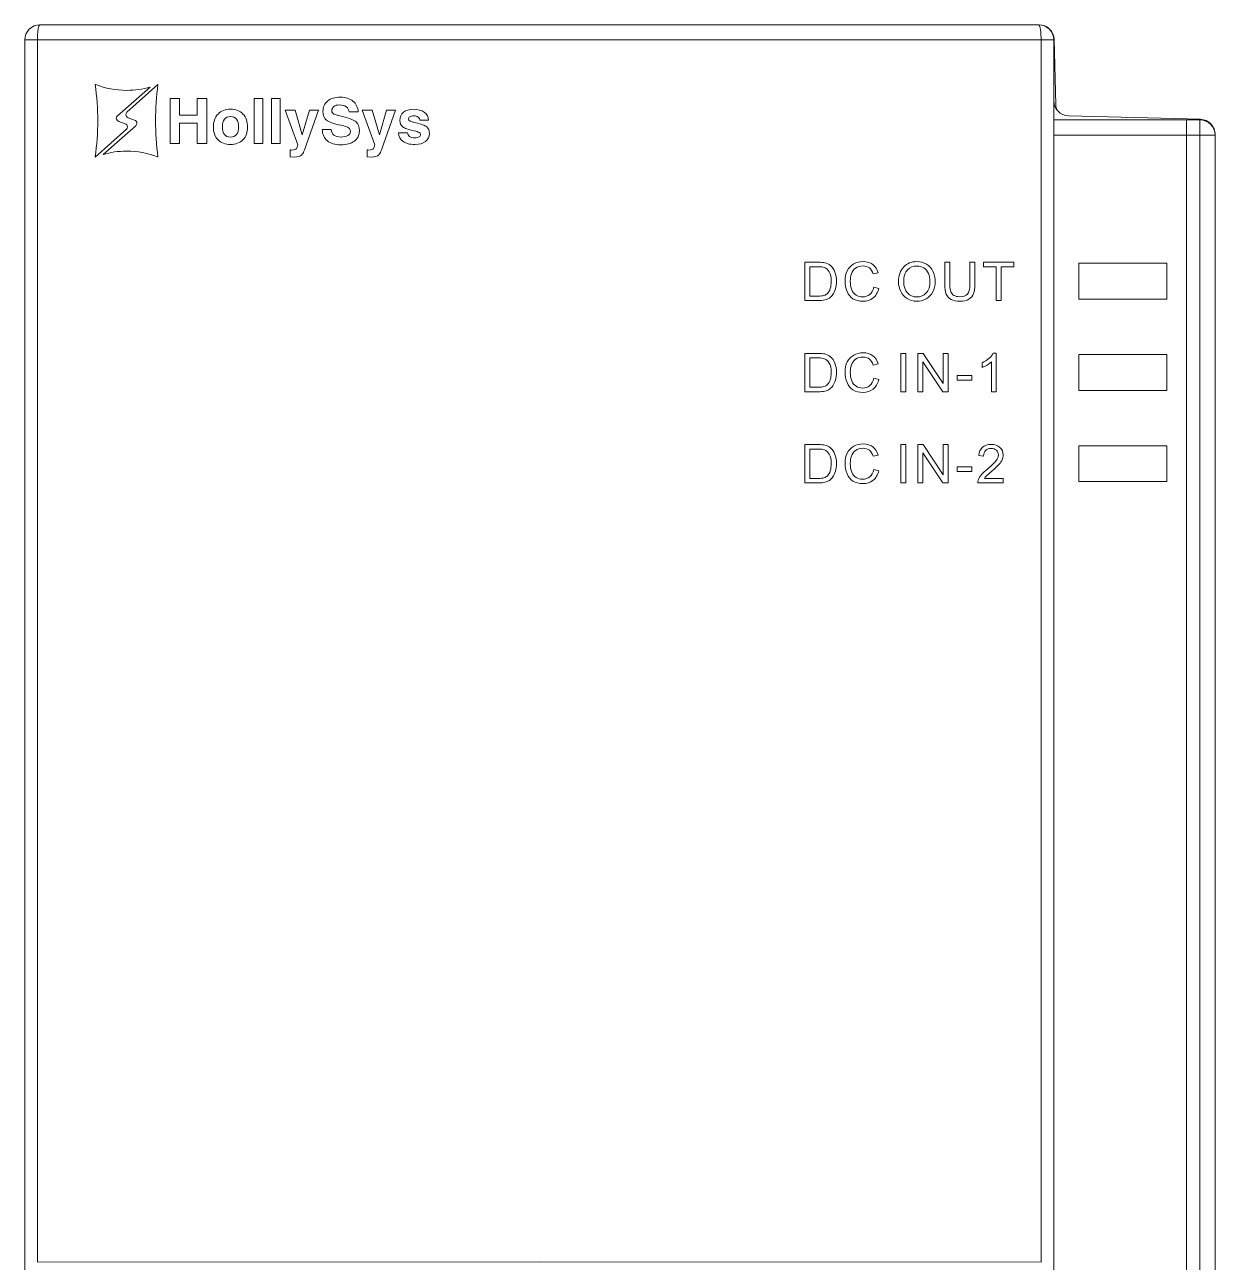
# Model space of a CAD drawing. Header units: millimetres. Extents: x 33157 to 59611, y -29750 to 1750.
# Drawn here: x 53958.9 to 54021.6, y -674.3 to -609.2 of the extents above; entities that cross this region are included whole.
import ezdxf

# ---------------------------------------------------------------- set-up
doc = ezdxf.new("R2010")
doc.units = ezdxf.units.MM
doc.layers.get('0').update_dxf_attribs({"lineweight": 18})
doc.layers.add('layer 1', color=7, linetype='Continuous', lineweight=18)
doc.layers.add('细实线', color=7, linetype='Continuous', lineweight=20)

# ---------------------------------------------------------------- blocks, each defined once
blk = doc.blocks.new('921s')
at = {"layer": 'layer 1', "lineweight": 9}
for points in [[(54096.698, -678.41), (54101.331, -678.41), (54101.331, -676.506), (54096.698, -676.506)], [(54096.698, -683.22), (54101.331, -683.22), (54101.331, -681.317), (54096.698, -681.317)], [(54096.698, -688.005), (54101.331, -688.005), (54101.331, -686.127), (54096.698, -686.127)]]:
    blk.add_lwpolyline(points, close=True, dxfattribs=at)
at = {"layer": 'layer 1'}
for points, knots in [([(54102.367, -668.957), (54102.367, -668.957), (54103.083, -668.957), (54103.083, -668.957), (54103.295, -668.957), (54103.498, -669.041), (54103.648, -669.191), (54103.798, -669.341), (54103.883, -669.545), (54103.883, -669.757), (54103.883, -669.757), (54103.883, -734.548), (54103.883, -734.548), (54103.883, -734.548), (54095.383, -739.451), (54095.383, -739.451), (54095.383, -739.451), (54095.383, -736.497), (54095.383, -736.497), (54095.383, -736.497), (54100.367, -733.62), (54100.367, -733.62), (54101.604, -732.905), (54102.367, -731.586), (54102.367, -730.156), (54102.367, -730.156), (54102.367, -668.957), (54102.367, -668.957)], [0, 0, 0, 0, 139929.464242, 139929.464242, 139929.464242, 279858.928483, 279858.928483, 279858.928483, 419788.392725, 419788.392725, 419788.392725, 559717.856966, 559717.856966, 559717.856966, 699647.321208, 699647.321208, 699647.321208, 839576.78545, 839576.78545, 839576.78545, 979506.249691, 979506.249691, 979506.249691, 1119435.713933, 1119435.713933, 1119435.713933, 1259365.178174, 1259365.178174, 1259365.178174, 1259365.178174]), ([(54046.471, -669.166), (54046.471, -669.166), (54046.471, -669.166), (54046.471, -669.166), (54046.471, -669.166), (54046.141, -669.045), (54046.141, -669.045), (54046.063, -669.029), (54046.005, -668.96), (54046.005, -668.877), (54046.005, -668.825), (54046.028, -668.78), (54046.064, -668.748), (54046.064, -668.748), (54046.063, -668.747), (54046.063, -668.747), (54046.063, -668.747), (54047.791, -667.236), (54047.791, -667.236), (54047.397, -667.349), (54046.98, -667.41), (54046.549, -667.41), (54045.976, -667.41), (54045.428, -667.302), (54044.924, -667.107), (54044.915, -667.104), (54044.907, -667.101), (54044.898, -667.098), (54044.898, -667.098), (54044.898, -667.109), (54044.898, -667.109), (54044.982, -667.731), (54045.026, -668.365), (54045.026, -669.009), (54045.026, -669.654), (54044.982, -670.288), (54044.898, -670.909), (54044.898, -670.909), (54044.898, -670.923), (54044.898, -670.923), (54044.898, -670.923), (54046.537, -669.454), (54046.537, -669.454), (54046.537, -669.454), (54046.537, -669.453), (54046.537, -669.453), (54046.57, -669.422), (54046.59, -669.378), (54046.59, -669.329), (54046.59, -669.253), (54046.54, -669.188), (54046.471, -669.166)], [0, 0, 0, 0, 135791.297623, 135791.297623, 135791.297623, 271582.595247, 271582.595247, 271582.595247, 407373.89287, 407373.89287, 407373.89287, 543165.190494, 543165.190494, 543165.190494, 678956.488117, 678956.488117, 678956.488117, 814747.78574, 814747.78574, 814747.78574, 950539.083364, 950539.083364, 950539.083364, 1086330.380987, 1086330.380987, 1086330.380987, 1222121.67861, 1222121.67861, 1222121.67861, 1357912.976234, 1357912.976234, 1357912.976234, 1493704.273857, 1493704.273857, 1493704.273857, 1629495.571481, 1629495.571481, 1629495.571481, 1765286.869104, 1765286.869104, 1765286.869104, 1901078.166727, 1901078.166727, 1901078.166727, 2036869.464351, 2036869.464351, 2036869.464351, 2172660.761974, 2172660.761974, 2172660.761974, 2308452.059597, 2308452.059597, 2308452.059597, 2308452.059597]), ([(54046.628, -668.855), (54046.628, -668.855), (54046.628, -668.855), (54046.628, -668.855), (54046.628, -668.855), (54046.958, -668.975), (54046.958, -668.975), (54047.036, -668.992), (54047.094, -669.061), (54047.094, -669.143), (54047.094, -669.195), (54047.071, -669.241), (54047.035, -669.273), (54047.035, -669.273), (54047.036, -669.274), (54047.036, -669.274), (54047.036, -669.274), (54045.308, -670.784), (54045.308, -670.784), (54045.702, -670.672), (54046.119, -670.61), (54046.55, -670.61), (54047.123, -670.61), (54047.671, -670.718), (54048.175, -670.914), (54048.184, -670.917), (54048.192, -670.919), (54048.201, -670.922), (54048.201, -670.922), (54048.201, -670.911), (54048.201, -670.911), (54048.117, -670.29), (54048.073, -669.656), (54048.073, -669.011), (54048.073, -668.367), (54048.117, -667.733), (54048.201, -667.111), (54048.201, -667.111), (54048.201, -667.098), (54048.201, -667.098), (54048.201, -667.098), (54046.561, -668.566), (54046.561, -668.566), (54046.561, -668.566), (54046.562, -668.567), (54046.562, -668.567), (54046.529, -668.599), (54046.508, -668.642), (54046.508, -668.691), (54046.508, -668.768), (54046.559, -668.832), (54046.628, -668.855)], [0, 0, 0, 0, 135796.494986, 135796.494986, 135796.494986, 271592.989973, 271592.989973, 271592.989973, 407389.484959, 407389.484959, 407389.484959, 543185.979945, 543185.979945, 543185.979945, 678982.474931, 678982.474931, 678982.474931, 814778.969918, 814778.969918, 814778.969918, 950575.464904, 950575.464904, 950575.464904, 1086371.95989, 1086371.95989, 1086371.95989, 1222168.454876, 1222168.454876, 1222168.454876, 1357964.949863, 1357964.949863, 1357964.949863, 1493761.444849, 1493761.444849, 1493761.444849, 1629557.939835, 1629557.939835, 1629557.939835, 1765354.434821, 1765354.434821, 1765354.434821, 1901150.929808, 1901150.929808, 1901150.929808, 2036947.424794, 2036947.424794, 2036947.424794, 2172743.91978, 2172743.91978, 2172743.91978, 2308540.414767, 2308540.414767, 2308540.414767, 2308540.414767]), ([(54048.844, -667.833), (54048.844, -667.833), (54049.092, -667.833), (54049.092, -667.833), (54049.092, -667.833), (54049.342, -667.833), (54049.342, -667.833), (54049.342, -667.833), (54049.342, -668.724), (54049.342, -668.724), (54049.342, -668.724), (54050.273, -668.724), (54050.273, -668.724), (54050.273, -668.724), (54050.273, -667.833), (54050.273, -667.833), (54050.273, -667.833), (54050.521, -667.833), (54050.521, -667.833), (54050.521, -667.833), (54050.771, -667.833), (54050.771, -667.833), (54050.771, -667.833), (54050.771, -670.213), (54050.771, -670.213), (54050.771, -670.213), (54050.523, -670.213), (54050.523, -670.213), (54050.523, -670.213), (54050.273, -670.213), (54050.273, -670.213), (54050.273, -670.213), (54050.273, -669.134), (54050.273, -669.134), (54050.273, -669.134), (54049.342, -669.134), (54049.342, -669.134), (54049.342, -669.134), (54049.342, -670.213), (54049.342, -670.213), (54049.342, -670.213), (54049.094, -670.213), (54049.094, -670.213), (54049.094, -670.213), (54048.844, -670.213), (54048.844, -670.213), (54048.844, -670.213), (54048.844, -667.833), (54048.844, -667.833)], [0, 0, 0, 0, 136104.967803, 136104.967803, 136104.967803, 272209.935607, 272209.935607, 272209.935607, 408314.90341, 408314.90341, 408314.90341, 544419.871213, 544419.871213, 544419.871213, 680524.839016, 680524.839016, 680524.839016, 816629.80682, 816629.80682, 816629.80682, 952734.774623, 952734.774623, 952734.774623, 1088839.742426, 1088839.742426, 1088839.742426, 1224944.71023, 1224944.71023, 1224944.71023, 1361049.678033, 1361049.678033, 1361049.678033, 1497154.645836, 1497154.645836, 1497154.645836, 1633259.61364, 1633259.61364, 1633259.61364, 1769364.581443, 1769364.581443, 1769364.581443, 1905469.549246, 1905469.549246, 1905469.549246, 2041574.517049, 2041574.517049, 2041574.517049, 2177679.484853, 2177679.484853, 2177679.484853, 2177679.484853]), ([(54053.259, -667.833), (54053.259, -667.833), (54053.491, -667.833), (54053.491, -667.833), (54053.491, -667.833), (54053.724, -667.833), (54053.724, -667.833), (54053.724, -667.833), (54053.724, -670.213), (54053.724, -670.213), (54053.724, -670.213), (54053.493, -670.213), (54053.493, -670.213), (54053.493, -670.213), (54053.259, -670.213), (54053.259, -670.213), (54053.259, -670.213), (54053.259, -667.833), (54053.259, -667.833)], [0, 0, 0, 0, 144129.385996, 144129.385996, 144129.385996, 288258.771992, 288258.771992, 288258.771992, 432388.157989, 432388.157989, 432388.157989, 576517.543985, 576517.543985, 576517.543985, 720646.929981, 720646.929981, 720646.929981, 864776.315977, 864776.315977, 864776.315977, 864776.315977]), ([(54054.181, -667.833), (54054.181, -667.833), (54054.412, -667.833), (54054.412, -667.833), (54054.412, -667.833), (54054.645, -667.833), (54054.645, -667.833), (54054.645, -667.833), (54054.645, -670.213), (54054.645, -670.213), (54054.645, -670.213), (54054.414, -670.213), (54054.414, -670.213), (54054.414, -670.213), (54054.181, -670.213), (54054.181, -670.213), (54054.181, -670.213), (54054.181, -667.833), (54054.181, -667.833)], [0, 0, 0, 0, 144131.828197, 144131.828197, 144131.828197, 288263.656394, 288263.656394, 288263.656394, 432395.484591, 432395.484591, 432395.484591, 576527.312788, 576527.312788, 576527.312788, 720659.140985, 720659.140985, 720659.140985, 864790.969182, 864790.969182, 864790.969182, 864790.969182]), ([(54058.264, -668.548), (54058.255, -668.434), (54058.205, -668.344), (54058.115, -668.278), (54058.024, -668.211), (54057.906, -668.178), (54057.76, -668.178), (54057.634, -668.178), (54057.535, -668.206), (54057.464, -668.261), (54057.393, -668.317), (54057.357, -668.394), (54057.357, -668.494), (54057.357, -668.565), (54057.395, -668.62), (54057.469, -668.659), (54057.543, -668.698), (54057.699, -668.743), (54057.937, -668.796), (54058.284, -668.874), (54058.515, -668.964), (54058.632, -669.065), (54058.749, -669.165), (54058.807, -669.327), (54058.807, -669.549), (54058.807, -669.773), (54058.719, -669.95), (54058.543, -670.081), (54058.367, -670.212), (54058.129, -670.278), (54057.829, -670.278), (54057.528, -670.278), (54057.292, -670.208), (54057.123, -670.069), (54056.953, -669.93), (54056.863, -669.732), (54056.851, -669.475), (54056.851, -669.475), (54057.33, -669.475), (54057.33, -669.475), (54057.335, -669.601), (54057.381, -669.698), (54057.468, -669.766), (54057.554, -669.834), (54057.674, -669.868), (54057.829, -669.868), (54057.988, -669.868), (54058.112, -669.842), (54058.201, -669.791), (54058.29, -669.74), (54058.334, -669.669), (54058.334, -669.578), (54058.334, -669.489), (54058.302, -669.423), (54058.238, -669.381), (54058.175, -669.339), (54058.042, -669.295), (54057.836, -669.25), (54057.458, -669.165), (54057.206, -669.074), (54057.079, -668.976), (54056.952, -668.879), (54056.889, -668.727), (54056.889, -668.521), (54056.889, -668.29), (54056.973, -668.107), (54057.14, -667.971), (54057.307, -667.836), (54057.534, -667.768), (54057.819, -667.768), (54058.086, -667.768), (54058.303, -667.838), (54058.47, -667.979), (54058.638, -668.119), (54058.73, -668.309), (54058.749, -668.548), (54058.749, -668.548), (54058.264, -668.548), (54058.264, -668.548)], [0, 0, 0, 0, 134275.397424, 134275.397424, 134275.397424, 268550.794848, 268550.794848, 268550.794848, 402826.192272, 402826.192272, 402826.192272, 537101.589696, 537101.589696, 537101.589696, 671376.98712, 671376.98712, 671376.98712, 805652.384544, 805652.384544, 805652.384544, 939927.781967, 939927.781967, 939927.781967, 1074203.179391, 1074203.179391, 1074203.179391, 1208478.576815, 1208478.576815, 1208478.576815, 1342753.974239, 1342753.974239, 1342753.974239, 1477029.371663, 1477029.371663, 1477029.371663, 1611304.769087, 1611304.769087, 1611304.769087, 1745580.166511, 1745580.166511, 1745580.166511, 1879855.563935, 1879855.563935, 1879855.563935, 2014130.961359, 2014130.961359, 2014130.961359, 2148406.358783, 2148406.358783, 2148406.358783, 2282681.756207, 2282681.756207, 2282681.756207, 2416957.153631, 2416957.153631, 2416957.153631, 2551232.551054, 2551232.551054, 2551232.551054, 2685507.948478, 2685507.948478, 2685507.948478, 2819783.345902, 2819783.345902, 2819783.345902, 2954058.743326, 2954058.743326, 2954058.743326, 3088334.14075, 3088334.14075, 3088334.14075, 3222609.538174, 3222609.538174, 3222609.538174, 3356884.935598, 3356884.935598, 3356884.935598, 3491160.333022, 3491160.333022, 3491160.333022, 3491160.333022]), ([(54051.362, -670.012), (54051.199, -669.847), (54051.118, -669.624), (54051.118, -669.343), (54051.118, -669.056), (54051.199, -668.828), (54051.362, -668.659), (54051.525, -668.49), (54051.744, -668.406), (54052.019, -668.406), (54052.297, -668.406), (54052.516, -668.49), (54052.678, -668.659), (54052.84, -668.828), (54052.921, -669.056), (54052.921, -669.343), (54052.921, -669.624), (54052.84, -669.847), (54052.678, -670.012), (54052.516, -670.177), (54052.297, -670.259), (54052.019, -670.259), (54051.744, -670.259), (54051.525, -670.177), (54051.362, -670.012)], [0, 0, 0, 0, 140919.950206, 140919.950206, 140919.950206, 281839.900411, 281839.900411, 281839.900411, 422759.850617, 422759.850617, 422759.850617, 563679.800823, 563679.800823, 563679.800823, 704599.751028, 704599.751028, 704599.751028, 845519.701234, 845519.701234, 845519.701234, 986439.65144, 986439.65144, 986439.65144, 1127359.601645, 1127359.601645, 1127359.601645, 1127359.601645]), ([(54056.03, -670.251), (54055.929, -670.548), (54055.842, -670.734), (54055.769, -670.81), (54055.697, -670.885), (54055.568, -670.923), (54055.382, -670.923), (54055.382, -670.923), (54055.16, -670.918), (54055.16, -670.918), (54055.16, -670.918), (54055.16, -670.546), (54055.16, -670.546), (54055.17, -670.55), (54055.2, -670.552), (54055.249, -670.552), (54055.373, -670.552), (54055.454, -670.527), (54055.492, -670.476), (54055.516, -670.444), (54055.539, -670.377), (54055.563, -670.275), (54055.563, -670.275), (54054.906, -668.452), (54054.906, -668.452), (54054.906, -668.452), (54055.162, -668.452), (54055.162, -668.452), (54055.162, -668.452), (54055.419, -668.452), (54055.419, -668.452), (54055.419, -668.452), (54055.802, -669.759), (54055.802, -669.759), (54055.802, -669.759), (54055.803, -669.759), (54055.803, -669.759), (54055.803, -669.759), (54056.176, -668.452), (54056.176, -668.452), (54056.176, -668.452), (54056.419, -668.452), (54056.419, -668.452), (54056.419, -668.452), (54056.662, -668.452), (54056.662, -668.452), (54056.662, -668.452), (54056.03, -670.251), (54056.03, -670.251)], [0, 0, 0, 0, 136121.482313, 136121.482313, 136121.482313, 272242.964626, 272242.964626, 272242.964626, 408364.446938, 408364.446938, 408364.446938, 544485.929251, 544485.929251, 544485.929251, 680607.411564, 680607.411564, 680607.411564, 816728.893877, 816728.893877, 816728.893877, 952850.376189, 952850.376189, 952850.376189, 1088971.858502, 1088971.858502, 1088971.858502, 1225093.340815, 1225093.340815, 1225093.340815, 1361214.823128, 1361214.823128, 1361214.823128, 1497336.305441, 1497336.305441, 1497336.305441, 1633457.787753, 1633457.787753, 1633457.787753, 1769579.270066, 1769579.270066, 1769579.270066, 1905700.752379, 1905700.752379, 1905700.752379, 2041822.234692, 2041822.234692, 2041822.234692, 2177943.717004, 2177943.717004, 2177943.717004, 2177943.717004]), ([(54060.087, -670.251), (54059.986, -670.548), (54059.899, -670.734), (54059.826, -670.81), (54059.754, -670.885), (54059.625, -670.923), (54059.439, -670.923), (54059.439, -670.923), (54059.217, -670.918), (54059.217, -670.918), (54059.217, -670.918), (54059.217, -670.546), (54059.217, -670.546), (54059.228, -670.55), (54059.257, -670.552), (54059.306, -670.552), (54059.43, -670.552), (54059.511, -670.527), (54059.549, -670.476), (54059.573, -670.444), (54059.597, -670.377), (54059.62, -670.275), (54059.62, -670.275), (54058.963, -668.452), (54058.963, -668.452), (54058.963, -668.452), (54059.219, -668.452), (54059.219, -668.452), (54059.219, -668.452), (54059.476, -668.452), (54059.476, -668.452), (54059.476, -668.452), (54059.86, -669.759), (54059.86, -669.759), (54059.86, -669.759), (54059.86, -669.759), (54059.86, -669.759), (54059.86, -669.759), (54060.233, -668.452), (54060.233, -668.452), (54060.233, -668.452), (54060.476, -668.452), (54060.476, -668.452), (54060.476, -668.452), (54060.719, -668.452), (54060.719, -668.452), (54060.719, -668.452), (54060.087, -670.251), (54060.087, -670.251)], [0, 0, 0, 0, 136131.635341, 136131.635341, 136131.635341, 272263.270682, 272263.270682, 272263.270682, 408394.906023, 408394.906023, 408394.906023, 544526.541365, 544526.541365, 544526.541365, 680658.176706, 680658.176706, 680658.176706, 816789.812047, 816789.812047, 816789.812047, 952921.447388, 952921.447388, 952921.447388, 1089053.082729, 1089053.082729, 1089053.082729, 1225184.71807, 1225184.71807, 1225184.71807, 1361316.353411, 1361316.353411, 1361316.353411, 1497447.988753, 1497447.988753, 1497447.988753, 1633579.624094, 1633579.624094, 1633579.624094, 1769711.259435, 1769711.259435, 1769711.259435, 1905842.894776, 1905842.894776, 1905842.894776, 2041974.530117, 2041974.530117, 2041974.530117, 2178106.165458, 2178106.165458, 2178106.165458, 2178106.165458]), ([(54061.989, -668.981), (54061.989, -668.913), (54061.961, -668.858), (54061.904, -668.817), (54061.848, -668.776), (54061.774, -668.755), (54061.681, -668.755), (54061.591, -668.755), (54061.521, -668.771), (54061.471, -668.801), (54061.421, -668.832), (54061.396, -668.875), (54061.396, -668.93), (54061.396, -668.969), (54061.424, -669.003), (54061.481, -669.031), (54061.538, -669.058), (54061.638, -669.087), (54061.781, -669.12), (54062.067, -669.183), (54062.258, -669.253), (54062.354, -669.329), (54062.45, -669.404), (54062.498, -669.523), (54062.498, -669.685), (54062.498, -669.857), (54062.428, -669.996), (54062.288, -670.101), (54062.148, -670.207), (54061.964, -670.259), (54061.735, -670.259), (54061.464, -670.259), (54061.255, -670.207), (54061.108, -670.104), (54060.962, -670), (54060.884, -669.849), (54060.874, -669.651), (54060.874, -669.651), (54061.347, -669.651), (54061.347, -669.651), (54061.35, -669.732), (54061.386, -669.795), (54061.455, -669.841), (54061.523, -669.887), (54061.617, -669.91), (54061.734, -669.91), (54061.827, -669.91), (54061.9, -669.894), (54061.953, -669.862), (54062.005, -669.83), (54062.031, -669.786), (54062.031, -669.728), (54062.031, -669.689), (54062.006, -669.655), (54061.955, -669.626), (54061.904, -669.599), (54061.815, -669.572), (54061.688, -669.544), (54061.39, -669.477), (54061.191, -669.406), (54061.09, -669.332), (54060.99, -669.259), (54060.94, -669.145), (54060.94, -668.99), (54060.94, -668.815), (54061.005, -668.674), (54061.135, -668.567), (54061.265, -668.46), (54061.436, -668.406), (54061.649, -668.406), (54061.889, -668.406), (54062.082, -668.459), (54062.229, -668.564), (54062.375, -668.669), (54062.449, -668.808), (54062.449, -668.981), (54062.449, -668.981), (54062.449, -668.981), (54062.449, -668.981), (54062.449, -668.981), (54061.989, -668.981), (54061.989, -668.981)], [0, 0, 0, 0, 134164.290021, 134164.290021, 134164.290021, 268328.580041, 268328.580041, 268328.580041, 402492.870062, 402492.870062, 402492.870062, 536657.160083, 536657.160083, 536657.160083, 670821.450104, 670821.450104, 670821.450104, 804985.740124, 804985.740124, 804985.740124, 939150.030145, 939150.030145, 939150.030145, 1073314.320166, 1073314.320166, 1073314.320166, 1207478.610187, 1207478.610187, 1207478.610187, 1341642.900207, 1341642.900207, 1341642.900207, 1475807.190228, 1475807.190228, 1475807.190228, 1609971.480249, 1609971.480249, 1609971.480249, 1744135.77027, 1744135.77027, 1744135.77027, 1878300.06029, 1878300.06029, 1878300.06029, 2012464.350311, 2012464.350311, 2012464.350311, 2146628.640332, 2146628.640332, 2146628.640332, 2280792.930353, 2280792.930353, 2280792.930353, 2414957.220373, 2414957.220373, 2414957.220373, 2549121.510394, 2549121.510394, 2549121.510394, 2683285.800415, 2683285.800415, 2683285.800415, 2817450.090436, 2817450.090436, 2817450.090436, 2951614.380456, 2951614.380456, 2951614.380456, 3085778.670477, 3085778.670477, 3085778.670477, 3219942.960498, 3219942.960498, 3219942.960498, 3354107.250519, 3354107.250519, 3354107.250519, 3488271.540539, 3488271.540539, 3488271.540539, 3622435.83056, 3622435.83056, 3622435.83056, 3622435.83056]), ([(54052.336, -669.734), (54052.408, -669.644), (54052.445, -669.512), (54052.445, -669.338), (54052.445, -669.16), (54052.408, -669.025), (54052.336, -668.933), (54052.263, -668.841), (54052.158, -668.795), (54052.019, -668.795), (54051.88, -668.795), (54051.775, -668.841), (54051.703, -668.933), (54051.631, -669.025), (54051.595, -669.16), (54051.595, -669.338), (54051.595, -669.512), (54051.631, -669.644), (54051.703, -669.734), (54051.775, -669.825), (54051.88, -669.87), (54052.019, -669.87), (54052.158, -669.87), (54052.263, -669.825), (54052.336, -669.734)], [0, 0, 0, 0, 140921.170254, 140921.170254, 140921.170254, 281842.340508, 281842.340508, 281842.340508, 422763.510762, 422763.510762, 422763.510762, 563684.681016, 563684.681016, 563684.681016, 704605.85127, 704605.85127, 704605.85127, 845527.021523, 845527.021523, 845527.021523, 986448.191777, 986448.191777, 986448.191777, 1127369.362031, 1127369.362031, 1127369.362031, 1127369.362031]), ([(54082.268, -678.482), (54082.268, -678.482), (54082.268, -676.461), (54082.268, -676.461), (54082.268, -676.461), (54082.964, -676.461), (54082.964, -676.461), (54083.121, -676.461), (54083.241, -676.471), (54083.324, -676.49), (54083.44, -676.517), (54083.539, -676.565), (54083.62, -676.635), (54083.727, -676.725), (54083.807, -676.84), (54083.859, -676.98), (54083.912, -677.12), (54083.939, -677.281), (54083.939, -677.461), (54083.939, -677.614), (54083.921, -677.75), (54083.885, -677.869), (54083.849, -677.987), (54083.803, -678.086), (54083.747, -678.163), (54083.691, -678.241), (54083.63, -678.302), (54083.563, -678.346), (54083.497, -678.391), (54083.416, -678.425), (54083.322, -678.448), (54083.228, -678.471), (54083.119, -678.482), (54082.997, -678.482), (54082.997, -678.482), (54082.268, -678.482), (54082.268, -678.482)], [0, 0, 0, 0, 137803.25518, 137803.25518, 137803.25518, 275606.51036, 275606.51036, 275606.51036, 413409.765541, 413409.765541, 413409.765541, 551213.020721, 551213.020721, 551213.020721, 689016.275901, 689016.275901, 689016.275901, 826819.531081, 826819.531081, 826819.531081, 964622.786261, 964622.786261, 964622.786261, 1102426.041441, 1102426.041441, 1102426.041441, 1240229.296622, 1240229.296622, 1240229.296622, 1378032.551802, 1378032.551802, 1378032.551802, 1515835.806982, 1515835.806982, 1515835.806982, 1653639.062162, 1653639.062162, 1653639.062162, 1653639.062162]), ([(54082.536, -678.245), (54082.536, -678.245), (54082.967, -678.245), (54082.967, -678.245), (54083.1, -678.245), (54083.205, -678.233), (54083.28, -678.208), (54083.356, -678.183), (54083.416, -678.148), (54083.461, -678.103), (54083.524, -678.04), (54083.574, -677.954), (54083.609, -677.847), (54083.644, -677.739), (54083.662, -677.61), (54083.662, -677.457), (54083.662, -677.245), (54083.627, -677.082), (54083.558, -676.969), (54083.489, -676.855), (54083.405, -676.778), (54083.306, -676.74), (54083.234, -676.712), (54083.119, -676.699), (54082.96, -676.699), (54082.96, -676.699), (54082.536, -676.699), (54082.536, -676.699), (54082.536, -676.699), (54082.536, -678.245), (54082.536, -678.245)], [0, 0, 0, 0, 139089.186752, 139089.186752, 139089.186752, 278178.373504, 278178.373504, 278178.373504, 417267.560256, 417267.560256, 417267.560256, 556356.747008, 556356.747008, 556356.747008, 695445.933759, 695445.933759, 695445.933759, 834535.120511, 834535.120511, 834535.120511, 973624.307263, 973624.307263, 973624.307263, 1112713.494015, 1112713.494015, 1112713.494015, 1251802.680767, 1251802.680767, 1251802.680767, 1390891.867519, 1390891.867519, 1390891.867519, 1390891.867519]), ([(54085.902, -677.773), (54085.902, -677.773), (54086.17, -677.841), (54086.17, -677.841), (54086.114, -678.061), (54086.014, -678.228), (54085.868, -678.343), (54085.723, -678.458), (54085.545, -678.516), (54085.335, -678.516), (54085.118, -678.516), (54084.941, -678.472), (54084.804, -678.383), (54084.668, -678.294), (54084.565, -678.166), (54084.494, -677.998), (54084.423, -677.83), (54084.387, -677.65), (54084.387, -677.457), (54084.387, -677.246), (54084.427, -677.063), (54084.507, -676.906), (54084.588, -676.75), (54084.702, -676.631), (54084.85, -676.549), (54084.998, -676.468), (54085.161, -676.428), (54085.339, -676.428), (54085.542, -676.428), (54085.711, -676.479), (54085.849, -676.582), (54085.986, -676.685), (54086.082, -676.829), (54086.137, -677.016), (54086.137, -677.016), (54085.874, -677.078), (54085.874, -677.078), (54085.827, -676.931), (54085.759, -676.824), (54085.67, -676.757), (54085.581, -676.69), (54085.47, -676.656), (54085.335, -676.656), (54085.18, -676.656), (54085.05, -676.693), (54084.946, -676.768), (54084.842, -676.842), (54084.769, -676.942), (54084.727, -677.067), (54084.685, -677.193), (54084.663, -677.322), (54084.663, -677.455), (54084.663, -677.627), (54084.688, -677.777), (54084.738, -677.905), (54084.788, -678.033), (54084.866, -678.129), (54084.971, -678.192), (54085.076, -678.256), (54085.19, -678.287), (54085.313, -678.287), (54085.462, -678.287), (54085.589, -678.244), (54085.692, -678.158), (54085.796, -678.072), (54085.866, -677.944), (54085.902, -677.773)], [0, 0, 0, 0, 134891.817548, 134891.817548, 134891.817548, 269783.635097, 269783.635097, 269783.635097, 404675.452645, 404675.452645, 404675.452645, 539567.270193, 539567.270193, 539567.270193, 674459.087742, 674459.087742, 674459.087742, 809350.90529, 809350.90529, 809350.90529, 944242.722838, 944242.722838, 944242.722838, 1079134.540387, 1079134.540387, 1079134.540387, 1214026.357935, 1214026.357935, 1214026.357935, 1348918.175483, 1348918.175483, 1348918.175483, 1483809.993032, 1483809.993032, 1483809.993032, 1618701.81058, 1618701.81058, 1618701.81058, 1753593.628128, 1753593.628128, 1753593.628128, 1888485.445677, 1888485.445677, 1888485.445677, 2023377.263225, 2023377.263225, 2023377.263225, 2158269.080773, 2158269.080773, 2158269.080773, 2293160.898322, 2293160.898322, 2293160.898322, 2428052.71587, 2428052.71587, 2428052.71587, 2562944.533418, 2562944.533418, 2562944.533418, 2697836.350967, 2697836.350967, 2697836.350967, 2832728.168515, 2832728.168515, 2832728.168515, 2967619.986063, 2967619.986063, 2967619.986063, 2967619.986063]), ([(54087.203, -677.499), (54087.203, -677.164), (54087.294, -676.901), (54087.474, -676.712), (54087.654, -676.522), (54087.886, -676.428), (54088.171, -676.428), (54088.358, -676.428), (54088.526, -676.472), (54088.676, -676.561), (54088.826, -676.65), (54088.94, -676.774), (54089.018, -676.934), (54089.097, -677.093), (54089.137, -677.273), (54089.137, -677.475), (54089.137, -677.68), (54089.095, -677.863), (54089.012, -678.024), (54088.93, -678.186), (54088.812, -678.309), (54088.661, -678.391), (54088.509, -678.475), (54088.345, -678.516), (54088.17, -678.516), (54087.979, -678.516), (54087.81, -678.47), (54087.66, -678.378), (54087.51, -678.286), (54087.396, -678.161), (54087.319, -678.002), (54087.242, -677.844), (54087.203, -677.676), (54087.203, -677.499)], [0, 0, 0, 0, 138369.128777, 138369.128777, 138369.128777, 276738.257553, 276738.257553, 276738.257553, 415107.38633, 415107.38633, 415107.38633, 553476.515107, 553476.515107, 553476.515107, 691845.643883, 691845.643883, 691845.643883, 830214.77266, 830214.77266, 830214.77266, 968583.901437, 968583.901437, 968583.901437, 1106953.030214, 1106953.030214, 1106953.030214, 1245322.15899, 1245322.15899, 1245322.15899, 1383691.287767, 1383691.287767, 1383691.287767, 1522060.416544, 1522060.416544, 1522060.416544, 1522060.416544]), ([(54087.48, -677.503), (54087.48, -677.746), (54087.545, -677.938), (54087.676, -678.078), (54087.807, -678.217), (54087.971, -678.287), (54088.169, -678.287), (54088.37, -678.287), (54088.535, -678.217), (54088.665, -678.076), (54088.795, -677.935), (54088.86, -677.734), (54088.86, -677.475), (54088.86, -677.31), (54088.832, -677.167), (54088.777, -677.045), (54088.721, -676.922), (54088.64, -676.827), (54088.533, -676.76), (54088.426, -676.693), (54088.306, -676.659), (54088.173, -676.659), (54087.984, -676.659), (54087.821, -676.724), (54087.685, -676.854), (54087.548, -676.984), (54087.48, -677.2), (54087.48, -677.503)], [0, 0, 0, 0, 139918.444704, 139918.444704, 139918.444704, 279836.889408, 279836.889408, 279836.889408, 419755.334112, 419755.334112, 419755.334112, 559673.778817, 559673.778817, 559673.778817, 699592.223521, 699592.223521, 699592.223521, 839510.668225, 839510.668225, 839510.668225, 979429.112929, 979429.112929, 979429.112929, 1119347.557633, 1119347.557633, 1119347.557633, 1259266.002337, 1259266.002337, 1259266.002337, 1259266.002337]), ([(54090.961, -676.461), (54090.961, -676.461), (54091.229, -676.461), (54091.229, -676.461), (54091.229, -676.461), (54091.229, -677.628), (54091.229, -677.628), (54091.229, -677.832), (54091.206, -677.993), (54091.16, -678.112), (54091.114, -678.231), (54091.031, -678.329), (54090.912, -678.404), (54090.792, -678.478), (54090.635, -678.516), (54090.441, -678.516), (54090.252, -678.516), (54090.097, -678.484), (54089.977, -678.418), (54089.857, -678.353), (54089.771, -678.259), (54089.72, -678.135), (54089.669, -678.011), (54089.643, -677.842), (54089.643, -677.628), (54089.643, -677.628), (54089.643, -676.461), (54089.643, -676.461), (54089.643, -676.461), (54089.911, -676.461), (54089.911, -676.461), (54089.911, -676.461), (54089.911, -677.628), (54089.911, -677.628), (54089.911, -677.803), (54089.927, -677.933), (54089.96, -678.016), (54089.992, -678.099), (54090.048, -678.164), (54090.127, -678.208), (54090.206, -678.254), (54090.303, -678.276), (54090.417, -678.276), (54090.613, -678.276), (54090.753, -678.231), (54090.836, -678.143), (54090.919, -678.053), (54090.961, -677.882), (54090.961, -677.628), (54090.961, -677.628), (54090.961, -676.461), (54090.961, -676.461)], [0, 0, 0, 0, 135914.090273, 135914.090273, 135914.090273, 271828.180546, 271828.180546, 271828.180546, 407742.27082, 407742.27082, 407742.27082, 543656.361093, 543656.361093, 543656.361093, 679570.451366, 679570.451366, 679570.451366, 815484.541639, 815484.541639, 815484.541639, 951398.631913, 951398.631913, 951398.631913, 1087312.722186, 1087312.722186, 1087312.722186, 1223226.812459, 1223226.812459, 1223226.812459, 1359140.902732, 1359140.902732, 1359140.902732, 1495054.993005, 1495054.993005, 1495054.993005, 1630969.083279, 1630969.083279, 1630969.083279, 1766883.173552, 1766883.173552, 1766883.173552, 1902797.263825, 1902797.263825, 1902797.263825, 2038711.354098, 2038711.354098, 2038711.354098, 2174625.444372, 2174625.444372, 2174625.444372, 2310539.534645, 2310539.534645, 2310539.534645, 2310539.534645]), ([(54092.346, -678.482), (54092.346, -678.482), (54092.346, -676.699), (54092.346, -676.699), (54092.346, -676.699), (54091.68, -676.699), (54091.68, -676.699), (54091.68, -676.699), (54091.68, -676.461), (54091.68, -676.461), (54091.68, -676.461), (54093.28, -676.461), (54093.28, -676.461), (54093.28, -676.461), (54093.28, -676.699), (54093.28, -676.699), (54093.28, -676.699), (54092.614, -676.699), (54092.614, -676.699), (54092.614, -676.699), (54092.614, -678.482), (54092.614, -678.482), (54092.614, -678.482), (54092.346, -678.482), (54092.346, -678.482)], [0, 0, 0, 0, 141033.655885, 141033.655885, 141033.655885, 282067.311769, 282067.311769, 282067.311769, 423100.967654, 423100.967654, 423100.967654, 564134.623539, 564134.623539, 564134.623539, 705168.279423, 705168.279423, 705168.279423, 846201.935308, 846201.935308, 846201.935308, 987235.591192, 987235.591192, 987235.591192, 1128269.247077, 1128269.247077, 1128269.247077, 1128269.247077]), ([(54082.268, -683.282), (54082.268, -683.282), (54082.268, -681.261), (54082.268, -681.261), (54082.268, -681.261), (54082.964, -681.261), (54082.964, -681.261), (54083.121, -681.261), (54083.241, -681.271), (54083.324, -681.29), (54083.44, -681.317), (54083.539, -681.365), (54083.62, -681.435), (54083.727, -681.525), (54083.807, -681.64), (54083.859, -681.78), (54083.912, -681.92), (54083.939, -682.081), (54083.939, -682.261), (54083.939, -682.414), (54083.921, -682.55), (54083.885, -682.669), (54083.849, -682.787), (54083.803, -682.886), (54083.747, -682.963), (54083.691, -683.041), (54083.63, -683.102), (54083.563, -683.146), (54083.497, -683.191), (54083.416, -683.225), (54083.322, -683.248), (54083.228, -683.271), (54083.119, -683.282), (54082.997, -683.282), (54082.997, -683.282), (54082.268, -683.282), (54082.268, -683.282)], [0, 0, 0, 0, 137809.439548, 137809.439548, 137809.439548, 275618.879097, 275618.879097, 275618.879097, 413428.318645, 413428.318645, 413428.318645, 551237.758193, 551237.758193, 551237.758193, 689047.197741, 689047.197741, 689047.197741, 826856.63729, 826856.63729, 826856.63729, 964666.076838, 964666.076838, 964666.076838, 1102475.516386, 1102475.516386, 1102475.516386, 1240284.955935, 1240284.955935, 1240284.955935, 1378094.395483, 1378094.395483, 1378094.395483, 1515903.835031, 1515903.835031, 1515903.835031, 1653713.27458, 1653713.27458, 1653713.27458, 1653713.27458]), ([(54082.536, -683.045), (54082.536, -683.045), (54082.967, -683.045), (54082.967, -683.045), (54083.1, -683.045), (54083.205, -683.033), (54083.28, -683.008), (54083.356, -682.983), (54083.416, -682.948), (54083.461, -682.903), (54083.524, -682.84), (54083.574, -682.754), (54083.609, -682.647), (54083.644, -682.539), (54083.662, -682.41), (54083.662, -682.257), (54083.662, -682.045), (54083.627, -681.882), (54083.558, -681.769), (54083.489, -681.655), (54083.405, -681.578), (54083.306, -681.54), (54083.234, -681.512), (54083.119, -681.499), (54082.96, -681.499), (54082.96, -681.499), (54082.536, -681.499), (54082.536, -681.499), (54082.536, -681.499), (54082.536, -683.045), (54082.536, -683.045)], [0, 0, 0, 0, 139095.428724, 139095.428724, 139095.428724, 278190.857447, 278190.857447, 278190.857447, 417286.286171, 417286.286171, 417286.286171, 556381.714894, 556381.714894, 556381.714894, 695477.143618, 695477.143618, 695477.143618, 834572.572341, 834572.572341, 834572.572341, 973668.001065, 973668.001065, 973668.001065, 1112763.429788, 1112763.429788, 1112763.429788, 1251858.858512, 1251858.858512, 1251858.858512, 1390954.287235, 1390954.287235, 1390954.287235, 1390954.287235]), ([(54085.902, -682.573), (54085.902, -682.573), (54086.17, -682.641), (54086.17, -682.641), (54086.114, -682.861), (54086.014, -683.028), (54085.868, -683.143), (54085.723, -683.258), (54085.545, -683.316), (54085.335, -683.316), (54085.118, -683.316), (54084.941, -683.272), (54084.804, -683.183), (54084.668, -683.094), (54084.565, -682.966), (54084.494, -682.798), (54084.423, -682.63), (54084.387, -682.45), (54084.387, -682.257), (54084.387, -682.046), (54084.427, -681.863), (54084.507, -681.706), (54084.588, -681.55), (54084.702, -681.431), (54084.85, -681.349), (54084.998, -681.268), (54085.161, -681.228), (54085.339, -681.228), (54085.542, -681.228), (54085.711, -681.279), (54085.849, -681.382), (54085.986, -681.485), (54086.082, -681.629), (54086.137, -681.816), (54086.137, -681.816), (54085.874, -681.878), (54085.874, -681.878), (54085.827, -681.731), (54085.759, -681.624), (54085.67, -681.557), (54085.581, -681.49), (54085.47, -681.456), (54085.335, -681.456), (54085.18, -681.456), (54085.05, -681.493), (54084.946, -681.568), (54084.842, -681.642), (54084.769, -681.742), (54084.727, -681.867), (54084.685, -681.993), (54084.663, -682.122), (54084.663, -682.255), (54084.663, -682.427), (54084.688, -682.577), (54084.738, -682.705), (54084.788, -682.833), (54084.866, -682.929), (54084.971, -682.992), (54085.076, -683.056), (54085.19, -683.087), (54085.313, -683.087), (54085.462, -683.087), (54085.589, -683.044), (54085.692, -682.958), (54085.796, -682.872), (54085.866, -682.744), (54085.902, -682.573)], [0, 0, 0, 0, 134897.870962, 134897.870962, 134897.870962, 269795.741925, 269795.741925, 269795.741925, 404693.612887, 404693.612887, 404693.612887, 539591.48385, 539591.48385, 539591.48385, 674489.354812, 674489.354812, 674489.354812, 809387.225775, 809387.225775, 809387.225775, 944285.096737, 944285.096737, 944285.096737, 1079182.9677, 1079182.9677, 1079182.9677, 1214080.838662, 1214080.838662, 1214080.838662, 1348978.709625, 1348978.709625, 1348978.709625, 1483876.580587, 1483876.580587, 1483876.580587, 1618774.45155, 1618774.45155, 1618774.45155, 1753672.322512, 1753672.322512, 1753672.322512, 1888570.193474, 1888570.193474, 1888570.193474, 2023468.064437, 2023468.064437, 2023468.064437, 2158365.935399, 2158365.935399, 2158365.935399, 2293263.806362, 2293263.806362, 2293263.806362, 2428161.677324, 2428161.677324, 2428161.677324, 2563059.548287, 2563059.548287, 2563059.548287, 2697957.419249, 2697957.419249, 2697957.419249, 2832855.290212, 2832855.290212, 2832855.290212, 2967753.161174, 2967753.161174, 2967753.161174, 2967753.161174]), ([(54087.33, -683.282), (54087.33, -683.282), (54087.33, -681.261), (54087.33, -681.261), (54087.33, -681.261), (54087.598, -681.261), (54087.598, -681.261), (54087.598, -681.261), (54087.598, -683.282), (54087.598, -683.282), (54087.598, -683.282), (54087.33, -683.282), (54087.33, -683.282)], [0, 0, 0, 0, 150650.84788, 150650.84788, 150650.84788, 301301.69576, 301301.69576, 301301.69576, 451952.543641, 451952.543641, 451952.543641, 602603.391521, 602603.391521, 602603.391521, 602603.391521]), ([(54088.223, -683.282), (54088.223, -683.282), (54088.223, -681.261), (54088.223, -681.261), (54088.223, -681.261), (54088.498, -681.261), (54088.498, -681.261), (54088.498, -681.261), (54089.558, -682.848), (54089.558, -682.848), (54089.558, -682.848), (54089.558, -681.261), (54089.558, -681.261), (54089.558, -681.261), (54089.815, -681.261), (54089.815, -681.261), (54089.815, -681.261), (54089.815, -683.282), (54089.815, -683.282), (54089.815, -683.282), (54089.54, -683.282), (54089.54, -683.282), (54089.54, -683.282), (54088.48, -681.696), (54088.48, -681.696), (54088.48, -681.696), (54088.48, -683.282), (54088.48, -683.282), (54088.48, -683.282), (54088.223, -683.282), (54088.223, -683.282)], [0, 0, 0, 0, 139105.300083, 139105.300083, 139105.300083, 278210.600166, 278210.600166, 278210.600166, 417315.900249, 417315.900249, 417315.900249, 556421.200331, 556421.200331, 556421.200331, 695526.500414, 695526.500414, 695526.500414, 834631.800497, 834631.800497, 834631.800497, 973737.10058, 973737.10058, 973737.10058, 1112842.400663, 1112842.400663, 1112842.400663, 1251947.700746, 1251947.700746, 1251947.700746, 1391053.000829, 1391053.000829, 1391053.000829, 1391053.000829]), ([(54092.35, -683.282), (54092.35, -683.282), (54092.102, -683.282), (54092.102, -683.282), (54092.102, -683.282), (54092.102, -681.701), (54092.102, -681.701), (54092.042, -681.758), (54091.963, -681.815), (54091.867, -681.872), (54091.77, -681.929), (54091.682, -681.972), (54091.605, -682), (54091.605, -682), (54091.605, -681.76), (54091.605, -681.76), (54091.744, -681.695), (54091.865, -681.616), (54091.969, -681.523), (54092.073, -681.43), (54092.147, -681.34), (54092.19, -681.253), (54092.19, -681.253), (54092.35, -681.253), (54092.35, -681.253), (54092.35, -681.253), (54092.35, -683.282), (54092.35, -683.282)], [0, 0, 0, 0, 139933.270741, 139933.270741, 139933.270741, 279866.541482, 279866.541482, 279866.541482, 419799.812223, 419799.812223, 419799.812223, 559733.082964, 559733.082964, 559733.082964, 699666.353705, 699666.353705, 699666.353705, 839599.624446, 839599.624446, 839599.624446, 979532.895187, 979532.895187, 979532.895187, 1119466.165928, 1119466.165928, 1119466.165928, 1259399.436668, 1259399.436668, 1259399.436668, 1259399.436668]), ([(54090.291, -682.675), (54090.291, -682.675), (54090.291, -682.427), (54090.291, -682.427), (54090.291, -682.427), (54091.059, -682.427), (54091.059, -682.427), (54091.059, -682.427), (54091.059, -682.675), (54091.059, -682.675), (54091.059, -682.675), (54090.291, -682.675), (54090.291, -682.675)], [0, 0, 0, 0, 150662.578138, 150662.578138, 150662.578138, 301325.156276, 301325.156276, 301325.156276, 451987.734414, 451987.734414, 451987.734414, 602650.312552, 602650.312552, 602650.312552, 602650.312552]), ([(54082.268, -688.082), (54082.268, -688.082), (54082.268, -686.061), (54082.268, -686.061), (54082.268, -686.061), (54082.964, -686.061), (54082.964, -686.061), (54083.121, -686.061), (54083.241, -686.071), (54083.324, -686.09), (54083.44, -686.117), (54083.539, -686.165), (54083.62, -686.235), (54083.727, -686.325), (54083.807, -686.44), (54083.859, -686.58), (54083.912, -686.72), (54083.939, -686.881), (54083.939, -687.061), (54083.939, -687.214), (54083.921, -687.35), (54083.885, -687.469), (54083.849, -687.587), (54083.803, -687.686), (54083.747, -687.763), (54083.691, -687.841), (54083.63, -687.902), (54083.563, -687.946), (54083.497, -687.991), (54083.416, -688.025), (54083.322, -688.048), (54083.228, -688.071), (54083.119, -688.082), (54082.997, -688.082), (54082.997, -688.082), (54082.268, -688.082), (54082.268, -688.082)], [0, 0, 0, 0, 137815.624667, 137815.624667, 137815.624667, 275631.249334, 275631.249334, 275631.249334, 413446.874001, 413446.874001, 413446.874001, 551262.498668, 551262.498668, 551262.498668, 689078.123335, 689078.123335, 689078.123335, 826893.748002, 826893.748002, 826893.748002, 964709.372669, 964709.372669, 964709.372669, 1102524.997336, 1102524.997336, 1102524.997336, 1240340.622003, 1240340.622003, 1240340.622003, 1378156.24667, 1378156.24667, 1378156.24667, 1515971.871337, 1515971.871337, 1515971.871337, 1653787.496004, 1653787.496004, 1653787.496004, 1653787.496004]), ([(54085.902, -687.373), (54085.902, -687.373), (54086.17, -687.441), (54086.17, -687.441), (54086.114, -687.661), (54086.014, -687.828), (54085.868, -687.943), (54085.723, -688.058), (54085.545, -688.116), (54085.335, -688.116), (54085.118, -688.116), (54084.941, -688.072), (54084.804, -687.983), (54084.668, -687.894), (54084.565, -687.766), (54084.494, -687.598), (54084.423, -687.43), (54084.387, -687.25), (54084.387, -687.057), (54084.387, -686.846), (54084.427, -686.663), (54084.507, -686.506), (54084.588, -686.35), (54084.702, -686.231), (54084.85, -686.149), (54084.998, -686.068), (54085.161, -686.028), (54085.339, -686.028), (54085.542, -686.028), (54085.711, -686.079), (54085.849, -686.182), (54085.986, -686.285), (54086.082, -686.429), (54086.137, -686.616), (54086.137, -686.616), (54085.874, -686.678), (54085.874, -686.678), (54085.827, -686.531), (54085.759, -686.424), (54085.67, -686.357), (54085.581, -686.29), (54085.47, -686.256), (54085.335, -686.256), (54085.18, -686.256), (54085.05, -686.293), (54084.946, -686.368), (54084.842, -686.442), (54084.769, -686.542), (54084.727, -686.667), (54084.685, -686.793), (54084.663, -686.922), (54084.663, -687.055), (54084.663, -687.227), (54084.688, -687.377), (54084.738, -687.505), (54084.788, -687.633), (54084.866, -687.729), (54084.971, -687.792), (54085.076, -687.856), (54085.19, -687.887), (54085.313, -687.887), (54085.462, -687.887), (54085.589, -687.844), (54085.692, -687.758), (54085.796, -687.672), (54085.866, -687.544), (54085.902, -687.373)], [0, 0, 0, 0, 134903.92511, 134903.92511, 134903.92511, 269807.850221, 269807.850221, 269807.850221, 404711.775331, 404711.775331, 404711.775331, 539615.700441, 539615.700441, 539615.700441, 674519.625552, 674519.625552, 674519.625552, 809423.550662, 809423.550662, 809423.550662, 944327.475772, 944327.475772, 944327.475772, 1079231.400883, 1079231.400883, 1079231.400883, 1214135.325993, 1214135.325993, 1214135.325993, 1349039.251103, 1349039.251103, 1349039.251103, 1483943.176214, 1483943.176214, 1483943.176214, 1618847.101324, 1618847.101324, 1618847.101324, 1753751.026434, 1753751.026434, 1753751.026434, 1888654.951545, 1888654.951545, 1888654.951545, 2023558.876655, 2023558.876655, 2023558.876655, 2158462.801766, 2158462.801766, 2158462.801766, 2293366.726876, 2293366.726876, 2293366.726876, 2428270.651986, 2428270.651986, 2428270.651986, 2563174.577097, 2563174.577097, 2563174.577097, 2698078.502207, 2698078.502207, 2698078.502207, 2832982.427317, 2832982.427317, 2832982.427317, 2967886.352428, 2967886.352428, 2967886.352428, 2967886.352428]), ([(54087.33, -688.082), (54087.33, -688.082), (54087.33, -686.061), (54087.33, -686.061), (54087.33, -686.061), (54087.598, -686.061), (54087.598, -686.061), (54087.598, -686.061), (54087.598, -688.082), (54087.598, -688.082), (54087.598, -688.082), (54087.33, -688.082), (54087.33, -688.082)], [0, 0, 0, 0, 150657.609283, 150657.609283, 150657.609283, 301315.218567, 301315.218567, 301315.218567, 451972.82785, 451972.82785, 451972.82785, 602630.437133, 602630.437133, 602630.437133, 602630.437133]), ([(54088.223, -688.082), (54088.223, -688.082), (54088.223, -686.061), (54088.223, -686.061), (54088.223, -686.061), (54088.498, -686.061), (54088.498, -686.061), (54088.498, -686.061), (54089.558, -687.648), (54089.558, -687.648), (54089.558, -687.648), (54089.558, -686.061), (54089.558, -686.061), (54089.558, -686.061), (54089.815, -686.061), (54089.815, -686.061), (54089.815, -686.061), (54089.815, -688.082), (54089.815, -688.082), (54089.815, -688.082), (54089.54, -688.082), (54089.54, -688.082), (54089.54, -688.082), (54088.48, -686.496), (54088.48, -686.496), (54088.48, -686.496), (54088.48, -688.082), (54088.48, -688.082), (54088.48, -688.082), (54088.223, -688.082), (54088.223, -688.082)], [0, 0, 0, 0, 139111.542876, 139111.542876, 139111.542876, 278223.085752, 278223.085752, 278223.085752, 417334.628628, 417334.628628, 417334.628628, 556446.171504, 556446.171504, 556446.171504, 695557.714379, 695557.714379, 695557.714379, 834669.257255, 834669.257255, 834669.257255, 973780.800131, 973780.800131, 973780.800131, 1112892.343007, 1112892.343007, 1112892.343007, 1252003.885883, 1252003.885883, 1252003.885883, 1391115.428759, 1391115.428759, 1391115.428759, 1391115.428759]), ([(54092.72, -687.845), (54092.72, -687.845), (54092.72, -688.082), (54092.72, -688.082), (54092.72, -688.082), (54091.382, -688.082), (54091.382, -688.082), (54091.38, -688.022), (54091.39, -687.965), (54091.411, -687.91), (54091.446, -687.819), (54091.501, -687.729), (54091.576, -687.641), (54091.652, -687.553), (54091.76, -687.451), (54091.901, -687.336), (54092.12, -687.156), (54092.268, -687.013), (54092.346, -686.908), (54092.424, -686.803), (54092.463, -686.703), (54092.463, -686.609), (54092.463, -686.511), (54092.428, -686.428), (54092.357, -686.36), (54092.287, -686.293), (54092.194, -686.259), (54092.081, -686.259), (54091.961, -686.259), (54091.865, -686.295), (54091.793, -686.366), (54091.721, -686.437), (54091.685, -686.536), (54091.684, -686.663), (54091.684, -686.663), (54091.43, -686.637), (54091.43, -686.637), (54091.447, -686.447), (54091.513, -686.302), (54091.627, -686.203), (54091.741, -686.103), (54091.894, -686.053), (54092.087, -686.053), (54092.28, -686.053), (54092.434, -686.107), (54092.547, -686.214), (54092.661, -686.322), (54092.717, -686.456), (54092.717, -686.615), (54092.717, -686.696), (54092.701, -686.775), (54092.667, -686.853), (54092.634, -686.932), (54092.579, -687.014), (54092.503, -687.1), (54092.425, -687.187), (54092.298, -687.306), (54092.12, -687.456), (54091.971, -687.581), (54091.875, -687.666), (54091.833, -687.711), (54091.79, -687.755), (54091.756, -687.8), (54091.728, -687.845), (54091.728, -687.845), (54092.72, -687.845), (54092.72, -687.845)], [0, 0, 0, 0, 134921.201207, 134921.201207, 134921.201207, 269842.402415, 269842.402415, 269842.402415, 404763.603622, 404763.603622, 404763.603622, 539684.80483, 539684.80483, 539684.80483, 674606.006037, 674606.006037, 674606.006037, 809527.207245, 809527.207245, 809527.207245, 944448.408452, 944448.408452, 944448.408452, 1079369.609659, 1079369.609659, 1079369.609659, 1214290.810867, 1214290.810867, 1214290.810867, 1349212.012074, 1349212.012074, 1349212.012074, 1484133.213282, 1484133.213282, 1484133.213282, 1619054.414489, 1619054.414489, 1619054.414489, 1753975.615696, 1753975.615696, 1753975.615696, 1888896.816904, 1888896.816904, 1888896.816904, 2023818.018111, 2023818.018111, 2023818.018111, 2158739.219319, 2158739.219319, 2158739.219319, 2293660.420526, 2293660.420526, 2293660.420526, 2428581.621734, 2428581.621734, 2428581.621734, 2563502.822941, 2563502.822941, 2563502.822941, 2698424.024148, 2698424.024148, 2698424.024148, 2833345.225356, 2833345.225356, 2833345.225356, 2968266.426563, 2968266.426563, 2968266.426563, 2968266.426563]), ([(54082.536, -687.845), (54082.536, -687.845), (54082.967, -687.845), (54082.967, -687.845), (54083.1, -687.845), (54083.205, -687.833), (54083.28, -687.808), (54083.356, -687.783), (54083.416, -687.748), (54083.461, -687.703), (54083.524, -687.64), (54083.574, -687.554), (54083.609, -687.447), (54083.644, -687.339), (54083.662, -687.21), (54083.662, -687.057), (54083.662, -686.845), (54083.627, -686.682), (54083.558, -686.569), (54083.489, -686.455), (54083.405, -686.378), (54083.306, -686.34), (54083.234, -686.312), (54083.119, -686.299), (54082.96, -686.299), (54082.96, -686.299), (54082.536, -686.299), (54082.536, -686.299), (54082.536, -686.299), (54082.536, -687.845), (54082.536, -687.845)], [0, 0, 0, 0, 139101.671453, 139101.671453, 139101.671453, 278203.342906, 278203.342906, 278203.342906, 417305.014359, 417305.014359, 417305.014359, 556406.685813, 556406.685813, 556406.685813, 695508.357266, 695508.357266, 695508.357266, 834610.028719, 834610.028719, 834610.028719, 973711.700172, 973711.700172, 973711.700172, 1112813.371625, 1112813.371625, 1112813.371625, 1251915.043078, 1251915.043078, 1251915.043078, 1391016.714532, 1391016.714532, 1391016.714532, 1391016.714532]), ([(54090.291, -687.475), (54090.291, -687.475), (54090.291, -687.227), (54090.291, -687.227), (54090.291, -687.227), (54091.059, -687.227), (54091.059, -687.227), (54091.059, -687.227), (54091.059, -687.475), (54091.059, -687.475), (54091.059, -687.475), (54090.291, -687.475), (54090.291, -687.475)], [0, 0, 0, 0, 150669.339548, 150669.339548, 150669.339548, 301338.679095, 301338.679095, 301338.679095, 452008.018643, 452008.018643, 452008.018643, 602677.358191, 602677.358191, 602677.358191, 602677.358191])]:
    blk.add_open_spline(points, degree=3, knots=knots, dxfattribs=at)
blk = doc.blocks.new('235')
at = {"layer": '细实线'}
blk.add_blockref('921s', (0, 0), dxfattribs=at)

msp = doc.modelspace()

# ---------------------------------------------------------------- linework, layer by layer
at = {"linetype": 'Continuous'}
for p, q in [((54012.328, -609.179), (53959.728, -609.179)), ((53958.928, -609.979), (53958.928, -774.373)), ((53958.928, -609.979), (54013.128, -609.979)), ((53959.596, -609.979), (53959.596, -674.335)), ((54012.459, -674.335), (54012.459, -609.979)), ((54013.128, -609.979), (54013.128, -734.762)), ((54013.148, -609.958), (54013.238, -613.4)), ((54020.822, -614.185), (54013.134, -614.185)), ((54013.907, -613.976), (54020.849, -614.158)), ((54020.822, -735.392), (54020.822, -614.185)), ((54013.141, -614.985), (54021.622, -614.985)), ((54021.622, -734.912), (54021.622, -614.985)), ((54021.628, -614.958), (54021.628, -614.985)), ((53959.596, -674.335), (53986.028, -674.316)), ((53986.028, -674.316), (54012.459, -674.335))]:
    msp.add_line(p, q, dxfattribs=at)
for centre, start, end in [((53959.728, -609.979), 90, 180), ((54012.328, -609.979), 0, 90), ((54012.349, -609.979), 1.5, 90), ((54013.928, -613.177), 180, 268.5), ((54014.038, -613.379), 181.5, 199.23073), ((54020.822, -614.985), 0.00834, 89.99166), ((54020.828, -614.958), 0, 88.5)]:
    msp.add_arc(centre, 0.8, start, end, dxfattribs=at)
msp.add_ellipse((54020.828, -614.979), major_axis=(0.566, 0.566), ratio=0.999924, start_param=5.497825, end_param=7.068545, dxfattribs=at)
for points, knots in [([(53959.596, -609.979), (53959.596, -609.877), (53959.602, -609.687), (53959.627, -609.44), (53959.66, -609.278), (53959.694, -609.199), (53959.718, -609.179), (53959.728, -609.179)], [0, 0, 0, 0, 270733.660369, 501509.152671, 659345.309611, 705087.083595, 731494.041385, 731494.041385, 731494.041385, 731494.041385]), ([(54012.459, -609.979), (54012.459, -609.877), (54012.454, -609.687), (54012.429, -609.44), (54012.395, -609.278), (54012.362, -609.199), (54012.338, -609.179), (54012.328, -609.179)], [0, 0, 0, 0, 270997.005515, 501996.975761, 659986.661377, 705772.928847, 732205.573025, 732205.573025, 732205.573025, 732205.573025])]:
    msp.add_open_spline(points, degree=3, knots=knots, dxfattribs=at)

# ---------------------------------------------------------------- block references
at = {"layer": '细实线'}
msp.add_blockref('235', (-82.255, 54.778), dxfattribs=at)

doc.saveas('drawing.dxf')
